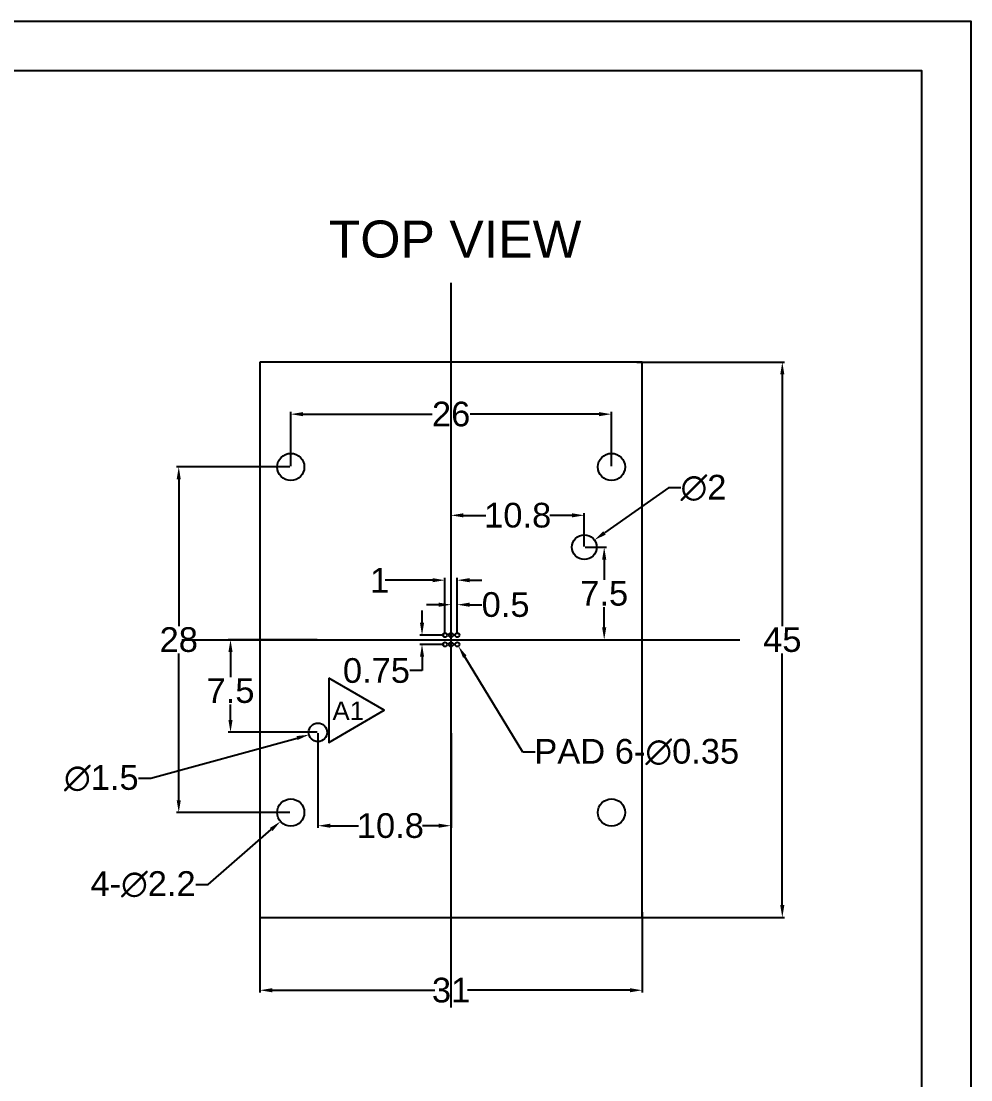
# Model space of a CAD drawing. Header units: inches. Extents: x 480 to 724, y 83 to 258.
# Drawn here: x 647.2 to 724.2, y 172 to 257.8 of the extents above; entities that cross this region are included whole.
import ezdxf

# ---------------------------------------------------------------- set-up
doc = ezdxf.new("R2010")
doc.units = ezdxf.units.IN
doc.header["$MEASUREMENT"] = 0
doc.layers.add('02___PRT_ALL_AXES', color=7, linetype='Continuous')
doc.styles.get("Standard").update_dxf_attribs({"font": 'arial.ttf'})
doc.dimstyles.get("Standard").update_dxf_attribs({"dimtxt": 2, "dimasz": 1, "dimexe": 0.18, "dimexo": 0.0625, "dimgap": 0.09, "dimtad": 0, "dimtih": 1, "dimtoh": 1, "dimdsep": 46, "dimtxsty": 'Standard', "dimcen": 0, "dimadec": 0, "dimazin": 0, "dimtfac": 1, "dimtofl": 0, "dimtmove": 0, "dimatfit": 3, "dimfxl": 1, "dimtolj": 1, "dimtzin": 0, "dimarcsym": 0})

# ---------------------------------------------------------------- blocks, each defined once
blk = doc.blocks.new('*D47')
at = {"color": 0, "lineweight": -2, "transparency": 16777216}
for p, q in [((697.166, 230.194), (709.136, 230.194)), ((708.956, 229.194), (708.956, 208.801)), ((708.956, 186.194), (708.956, 206.587)), ((697.166, 185.194), (709.136, 185.194))]:
    blk.add_line(p, q, dxfattribs=at)
at = {"color": 0, "transparency": 16777216}
for points in [[(708.789, 229.194), (709.122, 229.194), (708.956, 230.194)], [(708.789, 186.194), (709.122, 186.194), (708.956, 185.194)]]:
    blk.add_solid(points, dxfattribs=at)
at = {"layer": 'Defpoints', "color": 0, "transparency": 16777216}
for p in [(697.104, 230.194), (708.956, 230.194), (697.104, 185.194)]:
    blk.add_point(p, dxfattribs=at)
at = {"color": 0, "transparency": 16777216, "insert": (708.956, 207.694), "char_height": 2, "attachment_point": 5}
blk.add_mtext('\\A1;45', dxfattribs=at)
blk = doc.blocks.new('*D48')
at = {"color": 0, "lineweight": -2, "transparency": 16777216}
for p, q in [((666.604, 185.632), (666.604, 179.114)), ((697.604, 185.632), (697.604, 179.114)), ((667.604, 179.294), (680.775, 179.294)), ((696.604, 179.294), (683.433, 179.294))]:
    blk.add_line(p, q, dxfattribs=at)
at = {"color": 0, "transparency": 16777216}
for points in [[(667.604, 179.461), (667.604, 179.127), (666.604, 179.294)], [(696.604, 179.461), (696.604, 179.127), (697.604, 179.294)]]:
    blk.add_solid(points, dxfattribs=at)
at = {"layer": 'Defpoints', "color": 0, "transparency": 16777216}
for p in [(666.604, 185.694), (697.604, 185.694), (666.604, 179.294)]:
    blk.add_point(p, dxfattribs=at)
at = {"color": 0, "transparency": 16777216, "insert": (682.104, 179.294), "char_height": 2, "attachment_point": 5}
blk.add_mtext('\\A1;31', dxfattribs=at)
blk = doc.blocks.new('*D49')
at = {"color": 0, "lineweight": -2, "transparency": 16777216}
for p, q in [((669.041, 221.694), (659.843, 221.694)), ((660.023, 220.694), (660.023, 208.806)), ((660.023, 194.694), (660.023, 206.583)), ((669.041, 193.694), (659.843, 193.694))]:
    blk.add_line(p, q, dxfattribs=at)
at = {"color": 0, "transparency": 16777216}
for points in [[(659.856, 220.694), (660.189, 220.694), (660.023, 221.694)], [(659.856, 194.694), (660.189, 194.694), (660.023, 193.694)]]:
    blk.add_solid(points, dxfattribs=at)
at = {"layer": 'Defpoints', "color": 0, "transparency": 16777216}
for p in [(660.023, 221.694), (669.104, 221.694), (669.104, 193.694)]:
    blk.add_point(p, dxfattribs=at)
at = {"color": 0, "transparency": 16777216, "insert": (660.023, 207.694), "char_height": 2, "attachment_point": 5}
blk.add_mtext('\\A1;28', dxfattribs=at)
blk = doc.blocks.new('*D50')
at = {"color": 0, "lineweight": -2, "transparency": 16777216}
for p, q in [((669.104, 221.757), (669.104, 226.15)), ((670.104, 225.97), (680.565, 225.97)), ((694.104, 225.97), (683.643, 225.97)), ((695.104, 221.757), (695.104, 226.15))]:
    blk.add_line(p, q, dxfattribs=at)
at = {"color": 0, "transparency": 16777216}
for points in [[(670.104, 226.137), (670.104, 225.804), (669.104, 225.97)], [(694.104, 226.137), (694.104, 225.804), (695.104, 225.97)]]:
    blk.add_solid(points, dxfattribs=at)
at = {"layer": 'Defpoints', "color": 0, "transparency": 16777216}
for p in [(695.104, 225.97), (669.104, 221.694), (695.104, 221.694)]:
    blk.add_point(p, dxfattribs=at)
at = {"color": 0, "transparency": 16777216, "insert": (682.104, 225.97), "char_height": 2, "attachment_point": 5}
blk.add_mtext('\\A1;26', dxfattribs=at)
blk = doc.blocks.new('*D51')
at = {"color": 0, "lineweight": -2, "transparency": 16777216}
for p, q in [((692.966, 215.194), (694.696, 215.194)), ((694.516, 214.194), (694.516, 212.551)), ((694.516, 208.694), (694.516, 210.337)), ((692.966, 207.694), (694.696, 207.694))]:
    blk.add_line(p, q, dxfattribs=at)
at = {"color": 0, "transparency": 16777216}
for points in [[(694.349, 214.194), (694.683, 214.194), (694.516, 215.194)], [(694.349, 208.694), (694.683, 208.694), (694.516, 207.694)]]:
    blk.add_solid(points, dxfattribs=at)
at = {"layer": 'Defpoints', "color": 0, "transparency": 16777216}
for p in [(692.904, 215.194), (692.904, 207.694), (694.516, 207.694)]:
    blk.add_point(p, dxfattribs=at)
at = {"color": 0, "transparency": 16777216, "insert": (694.516, 211.444), "char_height": 2, "attachment_point": 5}
blk.add_mtext('\\A1;7.5', dxfattribs=at)
blk = doc.blocks.new('*D52')
at = {"color": 0, "lineweight": -2, "transparency": 16777216}
for p, q in [((682.104, 216.014), (682.104, 217.953)), ((692.904, 215.257), (692.904, 217.953)), ((683.104, 217.773), (684.908, 217.773)), ((691.904, 217.773), (690.099, 217.773))]:
    blk.add_line(p, q, dxfattribs=at)
at = {"color": 0, "transparency": 16777216}
for points in [[(683.104, 217.94), (683.104, 217.607), (682.104, 217.773)], [(691.904, 217.94), (691.904, 217.607), (692.904, 217.773)]]:
    blk.add_solid(points, dxfattribs=at)
at = {"layer": 'Defpoints', "color": 0, "transparency": 16777216}
for p in [(682.104, 217.773), (682.104, 215.952), (692.904, 215.194)]:
    blk.add_point(p, dxfattribs=at)
at = {"color": 0, "transparency": 16777216, "insert": (687.504, 217.773), "char_height": 2, "attachment_point": 5}
blk.add_mtext('\\A1;10.8', dxfattribs=at)
blk = doc.blocks.new('*D53')
at = {"color": 0, "lineweight": -2, "transparency": 16777216}
for p, q in [((671.241, 207.694), (664.039, 207.694)), ((664.219, 206.694), (664.219, 204.669)), ((664.219, 201.194), (664.219, 202.455)), ((671.241, 200.194), (664.039, 200.194))]:
    blk.add_line(p, q, dxfattribs=at)
at = {"color": 0, "transparency": 16777216}
for points in [[(664.053, 206.694), (664.386, 206.694), (664.219, 207.694)], [(664.053, 201.194), (664.386, 201.194), (664.219, 200.194)]]:
    blk.add_solid(points, dxfattribs=at)
at = {"layer": 'Defpoints', "color": 0, "transparency": 16777216}
for p in [(664.219, 207.694), (671.304, 207.694), (671.304, 200.194)]:
    blk.add_point(p, dxfattribs=at)
at = {"color": 0, "transparency": 16777216, "insert": (664.219, 203.562), "char_height": 2, "attachment_point": 5}
blk.add_mtext('\\A1;7.5', dxfattribs=at)
blk = doc.blocks.new('*D54')
at = {"color": 0, "lineweight": -2, "transparency": 16777216}
for p, q in [((671.304, 200.132), (671.304, 192.444)), ((682.104, 200.132), (682.104, 192.444)), ((672.304, 192.624), (674.584, 192.624)), ((681.104, 192.624), (679.775, 192.624))]:
    blk.add_line(p, q, dxfattribs=at)
at = {"color": 0, "transparency": 16777216}
for points in [[(672.304, 192.791), (672.304, 192.458), (671.304, 192.624)], [(681.104, 192.791), (681.104, 192.458), (682.104, 192.624)]]:
    blk.add_solid(points, dxfattribs=at)
at = {"layer": 'Defpoints', "color": 0, "transparency": 16777216}
for p in [(671.304, 200.194), (682.104, 200.194), (682.104, 192.624)]:
    blk.add_point(p, dxfattribs=at)
at = {"color": 0, "transparency": 16777216, "insert": (677.18, 192.624), "char_height": 2, "attachment_point": 5}
blk.add_mtext('\\A1;10.8', dxfattribs=at)
blk = doc.blocks.new('*D55')
at = {"color": 0, "lineweight": -2, "transparency": 16777216}
for p, q in [((657.752, 196.467), (669.617, 199.73)), ((656.752, 196.467), (657.752, 196.467))]:
    blk.add_line(p, q, dxfattribs=at)
at = {"color": 0, "transparency": 16777216}
blk.add_solid([(669.572, 199.891), (669.661, 199.57), (670.581, 199.996)], dxfattribs=at)
at = {"layer": 'Defpoints', "color": 0, "transparency": 16777216}
for p in [(670.581, 199.996), (672.027, 200.393)]:
    blk.add_point(p, dxfattribs=at)
at = {"color": 0, "transparency": 16777216, "insert": (653.746, 196.467), "char_height": 2, "attachment_point": 5}
blk.add_mtext('\\A1;∅1.5', dxfattribs=at)
blk = doc.blocks.new('*D56')
at = {"color": 0, "lineweight": -2, "transparency": 16777216}
for p, q in [((699.741, 219.99), (694.541, 216.343)), ((700.741, 219.99), (699.741, 219.99))]:
    blk.add_line(p, q, dxfattribs=at)
at = {"color": 0, "transparency": 16777216}
blk.add_solid([(694.446, 216.479), (694.637, 216.206), (693.723, 215.769)], dxfattribs=at)
at = {"layer": 'Defpoints', "color": 0, "transparency": 16777216}
for p in [(693.723, 215.769), (692.085, 214.62)]:
    blk.add_point(p, dxfattribs=at)
at = {"color": 0, "transparency": 16777216, "insert": (702.565, 219.99), "char_height": 2, "attachment_point": 5}
blk.add_mtext('\\A1;∅2', dxfattribs=at)
blk = doc.blocks.new('*D57')
at = {"color": 0, "lineweight": -2, "transparency": 16777216}
for p, q in [((662.399, 187.875), (667.518, 192.318)), ((661.399, 187.875), (662.399, 187.875))]:
    blk.add_line(p, q, dxfattribs=at)
at = {"color": 0, "transparency": 16777216}
blk.add_solid([(667.409, 192.444), (667.627, 192.192), (668.273, 192.973)], dxfattribs=at)
at = {"layer": 'Defpoints', "color": 0, "transparency": 16777216}
for p in [(669.935, 194.415), (668.273, 192.973)]:
    blk.add_point(p, dxfattribs=at)
at = {"color": 0, "transparency": 16777216, "insert": (657.13, 187.875), "char_height": 2, "attachment_point": 5}
blk.add_mtext('\\A1;4-∅2.2', dxfattribs=at)
blk = doc.blocks.new('*D79')
at = {"color": 0, "lineweight": -2, "transparency": 16777216}
for p, q in [((680.604, 212.519), (676.768, 212.519)), ((681.604, 208.132), (681.604, 212.699)), ((682.604, 208.132), (682.604, 212.699)), ((683.604, 212.519), (684.604, 212.519))]:
    blk.add_line(p, q, dxfattribs=at)
at = {"color": 0, "transparency": 16777216}
for points in [[(680.604, 212.685), (680.604, 212.352), (681.604, 212.519)], [(683.604, 212.685), (683.604, 212.352), (682.604, 212.519)]]:
    blk.add_solid(points, dxfattribs=at)
at = {"layer": 'Defpoints', "color": 0, "transparency": 16777216}
for p in [(682.604, 212.519), (681.604, 208.069), (682.604, 208.069)]:
    blk.add_point(p, dxfattribs=at)
at = {"color": 0, "transparency": 16777216, "insert": (676.31, 212.519), "char_height": 2, "attachment_point": 5}
blk.add_mtext('\\A1;1', dxfattribs=at)
blk = doc.blocks.new('*D80')
at = {"color": 0, "lineweight": -2, "transparency": 16777216}
for p, q in [((681.104, 210.534), (680.104, 210.534)), ((682.104, 208.132), (682.104, 210.714)), ((682.604, 208.132), (682.604, 210.714)), ((683.604, 210.534), (684.604, 210.534))]:
    blk.add_line(p, q, dxfattribs=at)
at = {"color": 0, "transparency": 16777216}
for points in [[(681.104, 210.7), (681.104, 210.367), (682.104, 210.534)], [(683.604, 210.7), (683.604, 210.367), (682.604, 210.534)]]:
    blk.add_solid(points, dxfattribs=at)
at = {"layer": 'Defpoints', "color": 0, "transparency": 16777216}
for p in [(682.104, 210.534), (682.104, 208.069), (682.604, 208.069)]:
    blk.add_point(p, dxfattribs=at)
at = {"color": 0, "transparency": 16777216, "insert": (686.522, 210.534), "char_height": 2, "attachment_point": 5}
blk.add_mtext('\\A1;0.5', dxfattribs=at)
blk = doc.blocks.new('*D81')
at = {"color": 0, "lineweight": -2, "transparency": 16777216}
for p, q in [((679.746, 209.069), (679.746, 210.069)), ((681.541, 208.069), (679.566, 208.069)), ((681.541, 207.319), (679.566, 207.319)), ((679.746, 206.319), (679.746, 205.188)), ((679.746, 205.188), (678.746, 205.188))]:
    blk.add_line(p, q, dxfattribs=at)
at = {"color": 0, "transparency": 16777216}
for points in [[(679.58, 209.069), (679.913, 209.069), (679.746, 208.069)], [(679.58, 206.319), (679.913, 206.319), (679.746, 207.319)]]:
    blk.add_solid(points, dxfattribs=at)
at = {"layer": 'Defpoints', "color": 0, "transparency": 16777216}
for p in [(679.746, 208.069), (681.604, 208.069), (681.604, 207.319)]:
    blk.add_point(p, dxfattribs=at)
at = {"color": 0, "transparency": 16777216, "insert": (676.051, 205.188), "char_height": 2, "attachment_point": 5}
blk.add_mtext('\\A1;0.75', dxfattribs=at)
blk = doc.blocks.new('*D82')
at = {"color": 0, "lineweight": -2, "transparency": 16777216}
for p, q in [((687.921, 198.59), (683.215, 206.316)), ((688.921, 198.59), (687.921, 198.59))]:
    blk.add_line(p, q, dxfattribs=at)
at = {"color": 0, "transparency": 16777216}
blk.add_solid([(683.357, 206.403), (683.073, 206.229), (682.695, 207.17)], dxfattribs=at)
at = {"layer": 'Defpoints', "color": 0, "transparency": 16777216}
for p in [(682.513, 207.469), (682.695, 207.17)]:
    blk.add_point(p, dxfattribs=at)
at = {"color": 0, "transparency": 16777216, "insert": (697.155, 198.59), "char_height": 2, "attachment_point": 5}
blk.add_mtext('\\A1;PAD 6-∅0.35', dxfattribs=at)

msp = doc.modelspace()

# ---------------------------------------------------------------- linework, layer by layer
at = {"color": 1, "linetype": 'Continuous'}
for p, q in [((682.104, 177.891), (682.104, 236.623)), ((660.269, 207.694), (705.499, 207.694))]:
    msp.add_line(p, q, dxfattribs=at)
at = {"color": 7, "linetype": 'Continuous'}
for p, q in [((666.604, 230.194), (666.604, 185.194)), ((697.604, 230.194), (666.604, 230.194)), ((697.604, 185.194), (697.604, 230.194)), ((666.604, 185.194), (697.604, 185.194))]:
    msp.add_line(p, q, dxfattribs=at)
for points in [[(724.241, 83.387), (480.45, 83.387), (480.45, 257.813), (724.241, 257.813)], [(720.241, 87.387), (484.45, 87.387), (484.45, 253.813), (720.241, 253.813)]]:
    msp.add_lwpolyline(points, close=True)
at = {"color": 1}
msp.add_lwpolyline([(672.184, 204.577), (672.184, 199.381), (676.684, 201.979)], close=True, dxfattribs=at)
for centre in [(681.604, 208.069), (682.104, 208.069), (682.604, 208.069), (681.604, 207.319), (682.104, 207.319), (682.604, 207.319)]:
    msp.add_circle(centre, 0.175)
at = {"layer": '02___PRT_ALL_AXES', "color": 7, "linetype": 'Continuous'}
for centre, radius in [((669.104, 221.694), 1.1), ((695.104, 221.694), 1.1), ((692.904, 215.194), 1), ((671.304, 200.194), 0.75), ((669.104, 193.694), 1.1), ((695.104, 193.694), 1.1)]:
    msp.add_circle(centre, radius, dxfattribs=at)

# ---------------------------------------------------------------- texts
at = {"insert": (672.181, 241.66), "char_height": 3, "width": 23.83279, "attachment_point": 1}
msp.add_mtext('TOP VIEW', dxfattribs=at)
at = {"color": 1, "insert": (672.487, 202.686), "char_height": 1.5, "attachment_point": 1}
msp.add_mtext_dynamic_manual_height_columns('A1', width=2.25, gutter_width=1, heights=[0], dxfattribs=at)

# ---------------------------------------------------------------- dimensions: what is measured, and where the dimension line sits
at = {"color": 3}
for base, p1, p2, picture, middle in [((708.956, 230.194), (697.104, 185.194), (697.104, 230.194), '*D47', (708.956, 207.694)), ((660.023, 221.694), (669.104, 193.694), (669.104, 221.694), '*D49', (660.023, 207.694)), ((694.516, 207.694), (692.904, 215.194), (692.904, 207.694), '*D51', (694.516, 211.444))]:
    dim = msp.add_linear_dim(base=base, p1=p1, p2=p2, angle=90, dimstyle='Standard', dxfattribs=at)
    dim.commit()
    dim.dimension.update_dxf_attribs({"geometry": picture, "text_midpoint": middle})
for base, p1, p2, picture, middle in [((695.104, 225.97), (669.104, 221.694), (695.104, 221.694), '*D50', (682.104, 225.97)), ((682.104, 217.773), (692.904, 215.194), (682.104, 215.952), '*D52', (687.504, 217.773)), ((666.604, 179.294), (697.604, 185.694), (666.604, 185.694), '*D48', (682.104, 179.294))]:
    dim = msp.add_linear_dim(base=base, p1=p1, p2=p2, dimstyle='Standard', dxfattribs=at)
    dim.commit()
    dim.dimension.update_dxf_attribs({"geometry": picture, "text_midpoint": middle})
for p1, p2, picture, middle in [((692.085, 214.62), (693.723, 215.769), '*D56', (702.565, 219.99)), ((672.027, 200.393), (670.581, 199.996), '*D55', (653.746, 196.467))]:
    dim = msp.add_diameter_dim_2p(p1=p1, p2=p2, dimstyle='Standard', dxfattribs=at)
    dim.commit()
    dim.dimension.update_dxf_attribs({"geometry": picture, "text_midpoint": middle, "dimtype": 163})
for base, p1, p2, picture, middle in [((682.604, 212.519), (681.604, 208.069), (682.604, 208.069), '*D79', (676.31, 212.519)), ((682.104, 210.534), (682.604, 208.069), (682.104, 208.069), '*D80', (686.522, 210.534)), ((682.104, 192.624), (671.304, 200.194), (682.104, 200.194), '*D54', (677.18, 192.624))]:
    dim = msp.add_linear_dim(base=base, p1=p1, p2=p2, dimstyle='Standard', dxfattribs=at)
    dim.commit()
    dim.dimension.update_dxf_attribs({"geometry": picture, "text_midpoint": middle, "dimtype": 160})
for base, p1, p2, picture, middle in [((679.746, 208.069), (681.604, 207.319), (681.604, 208.069), '*D81', (676.051, 205.188)), ((664.219, 207.694), (671.304, 200.194), (671.304, 207.694), '*D53', (664.219, 203.562))]:
    dim = msp.add_linear_dim(base=base, p1=p1, p2=p2, angle=90, dimstyle='Standard', dxfattribs=at)
    dim.commit()
    dim.dimension.update_dxf_attribs({"geometry": picture, "text_midpoint": middle, "dimtype": 160})
for p1, p2, text, picture, middle in [((682.513, 207.469), (682.695, 207.17), 'PAD 6-<>', '*D82', (697.155, 198.59)), ((669.935, 194.415), (668.273, 192.973), '4-<>', '*D57', (657.13, 187.875))]:
    dim = msp.add_diameter_dim_2p(p1=p1, p2=p2, text=text, dimstyle='Standard', dxfattribs=at)
    dim.commit()
    dim.dimension.update_dxf_attribs({"geometry": picture, "text_midpoint": middle, "dimtype": 163})

doc.saveas('drawing.dxf')
